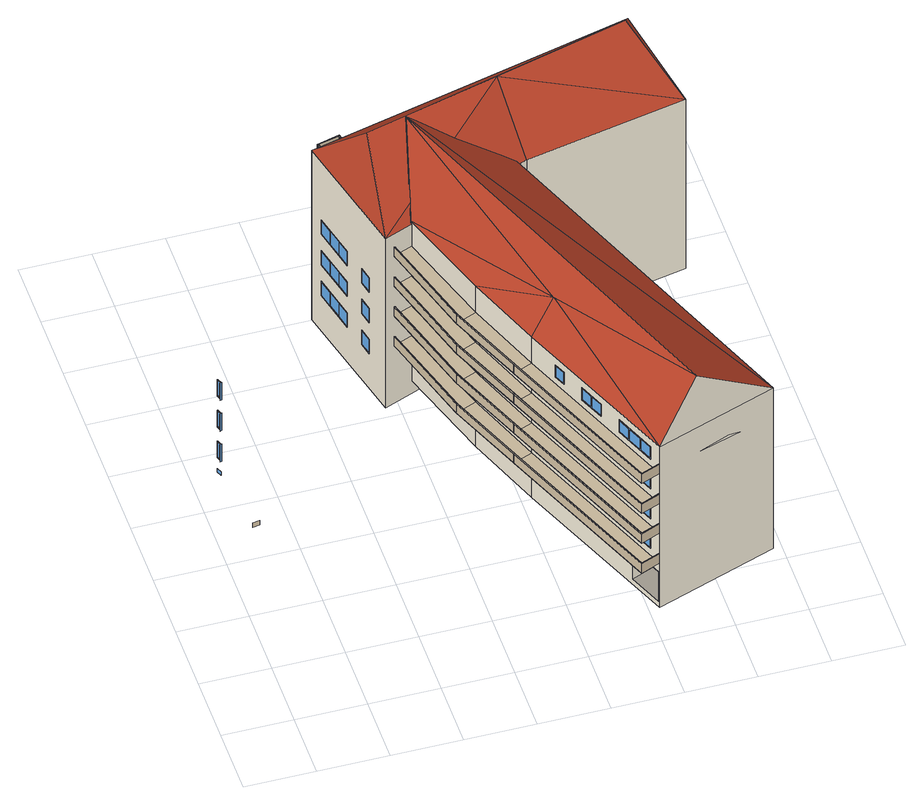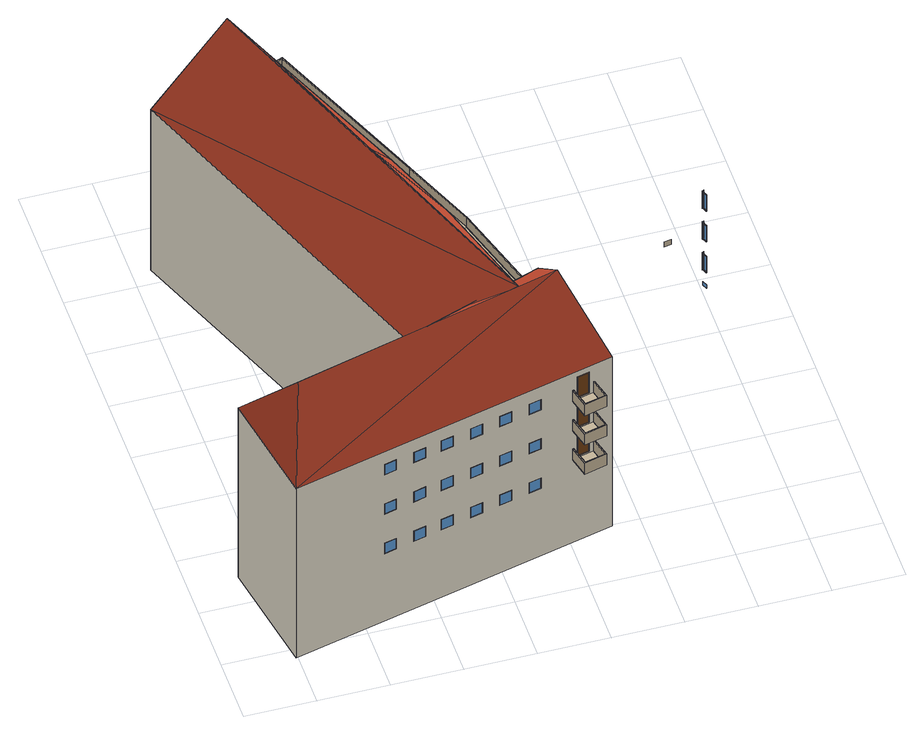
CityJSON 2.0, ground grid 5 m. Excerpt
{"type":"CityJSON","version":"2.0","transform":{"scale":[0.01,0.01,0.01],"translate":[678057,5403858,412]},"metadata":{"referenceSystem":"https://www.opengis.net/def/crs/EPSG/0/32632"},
"CityObjects":{
"building1":{"type":"Building","attributes":{"name":"building","dataAvailable":"Sufficient","opendrive_identifier_modelDate":"13-06-17","opendrive_identifier_modelName":"892_SAVe_Ingolstadt","opendrive_identifier_modelVendor":"3D Mapping Solutions","opendrive_identifier_roadObjectName":"building","opendrive_identifier_sourceFileName":"2019-11-29_SAVe_Ingolstadt_Prio5","opendrive_roadObject_dynamic":"false","opendrive_roadObject_orientation":"none","opendrive_roadObject_type":"BUILDING","opendrive_road_length":"211.9635830812","opendrive_road_rule":"RIGHTHANDTRAFFIC","measuredHeight":15.26},"geometry":[{"type":"MultiSurface","lod":"3","boundaries":[[[0,1,2,3]],[[4,5,6,7]],[[8,9,10,11]],[[12,13,14,15]],[[16,17,18,19]],[[20,21,22,23]],[[15,14,24,25]],[[19,18,26,27]],[[23,22,28,29]],[[30,31,32,33]],[[34,35,36,37]],[[38,39,40,41]],[[42,12,15,25]],[[43,16,19,27]],[[44,20,23,29]],[[45,46,47,48],[12,15,25,42]],[[49,50,51,52],[16,19,27,43]],[[53,54,55,56],[20,23,29,44]],[[57,46,45,58]],[[59,48,47,60]],[[61,50,49,62]],[[63,52,51,64]],[[65,54,53,66]],[[67,56,55,68]],[[69,70,71,72]],[[60,47,46,57]],[[64,51,50,61]],[[68,55,54,65]],[[73,74,75,76]],[[77,78,32,79]],[[80,81,82,83]],[[84,85,40,86]],[[87,88,36,89]],[[90,91,92,93]]],"semantics":{"surfaces":[{"type":"Window","@cityeditor:layer":"Unclassified.LoD3"},{"type":"WallSurface"}],"values":[0,0,0,0,0,0,0,0,0,0,0,0,0,0,0,0,0,0,0,0,0,0,0,0,0,0,0,0,1,1,1,1,1,1]}}]},
"building2":{"type":"Building","attributes":{"dataAvailable":"Sufficient","measuredHeight":17.63},"children":["building2-1"]},
"building2-1":{"type":"BuildingInstallation","attributes":{"@cityeditor:layer":"Unclassified.LoD3","relationToConstruction":"outside"},"parents":["building2"],"geometry":[{"type":"MultiSurface","lod":"3","boundaries":[[[94,95,96,97]]]}]},
"building3":{"type":"Building","attributes":{"dataAvailable":"NotSufficient","measuredHeight":19.36},"children":["building3-1","building3-2","building3-3","building3-4"],"geometry":[{"type":"MultiSurface","lod":"3","boundaries":[[[98,99,100]],[[99,98,101]],[[98,100,102]],[[101,98,103]],[[104,105,102]],[[105,104,106]],[[105,106,103]],[[102,105,98]],[[103,98,105]],[[107,100,99,108,109],[110,111,112,113],[114,115,116,117],[118,119,120,121,122,123,124,125],[126,127,128,129],[130,131,132,133],[134,135,136,137,138,139,140,141],[142,143,144,145,146,147,148,149],[150,151,152,153],[154,155,156,157],[158,159,160,161,162,163,164,165],[166,167,168,169],[170,171,172,173],[174,175,176,177]],[[102,100,104]],[[104,100,107,178]],[[178,179,106,104]],[[179,180,103,106]],[[174,177,181,182]],[[99,101,183,109,108]],[[176,175,184,185]],[[183,101,103,180]],[[113,112,111,110],[186,187,188,189]],[[187,186,189,188]],[[190,191,192,193]],[[194,195,196,197]],[[198,199,200,201]],[[119,118,125,124,123,122,121,120],[199,198,201,200],[195,194,197,196],[191,190,193,192]],[[115,114,117,116],[202,203,204,205],[206,207,208,209]],[[207,206,209,208]],[[205,204,203,202]],[[210,211,212,213]],[[214,215,216,217]],[[218,219,220,221]],[[141,140,139,138,137,136,135,134],[219,218,221,220],[215,214,217,216],[211,210,213,212]],[[222,223,224,225]],[[226,227,228,229]],[[230,231,232,233]],[[149,148,147,146,145,144,143,142],[231,230,233,232],[227,226,229,228],[223,222,225,224]],[[234,235,236,237]],[[238,239,240,241]],[[242,243,244,245]],[[165,164,163,162,161,160,159,158],[243,242,245,244],[239,238,241,240],[235,234,237,236]],[[131,130,133,132],[246,247,248,249],[250,251,252,253]],[[251,250,253,252]],[[249,248,247,246]],[[156,155,154,157],[254,255,256,257],[258,259,260,261]],[[259,258,261,260]],[[257,256,255,254]],[[170,173,172,171],[262,263,264,265],[266,267,268,269]],[[267,266,269,268]],[[265,264,263,262]],[[129,128,127,126],[270,271,272,273]],[[271,270,273,272]],[[150,153,152,151],[274,275,276,277]],[[275,274,277,276]],[[166,169,168,167],[278,279,280,281]],[[279,278,281,280]],[[180,179,178,107,109,183]],[[184,182,181,185]],[[177,176,185,181]],[[175,174,182,184]]],"semantics":{"surfaces":[{"type":"RoofSurface","klumMaterialClass":"Ceramic","klumMaterialIndex":"D105","materialUncertainty":0.3},{"type":"RoofSurface"},{"type":"WallSurface","klumMaterialClass":"Plaster","klumMaterialIndex":"I202","materialUncertainty":0.3},{"type":"WallSurface"},{"type":"Window","@cityeditor:layer":"Unclassified.LoD3","frameMaterialClass":"Plastic","paneMaterialClass":"Glass","frameMaterialUncertainty":0.3},{"type":"GroundSurface"},{"type":"WaterClosureSurface","materialUncertainty":1},{"type":"OuterCeilingSurface"},{"type":"OuterFloorSurface","materialUncertainty":1}],"values":[0,0,0,0,0,0,1,0,0,2,3,3,3,3,2,2,2,2,4,4,4,4,4,4,4,4,4,4,4,4,4,4,4,4,4,4,4,4,4,4,4,4,4,4,4,4,4,4,4,4,4,4,4,4,5,6,7,8]}}]},
"building3-1":{"type":"BuildingInstallation","attributes":{"@cityeditor:layer":"Unclassified.LoD3","klumMaterialClass":"Plaster","klumMaterialIndex":"I202","materialUncertainty":0.5,"relationToConstruction":"outside"},"parents":["building3"],"geometry":[{"type":"MultiSurface","lod":"3","boundaries":[[[282,283,284,285,286,287]],[[288,289,290,291]],[[292,293,294,295,290,289]],[[292,296,297,293]],[[298,286,285,284,283]],[[299,288,300,286,298]],[[293,297,301,294]],[[288,291,302,301,297,296]],[[284,303,304,285]],[[299,302,291,288]],[[289,288,296,292]],[[291,290,295,302]],[[295,302,301,294]],[[285,304,305,300,286]],[[303,284,283,306]],[[307,282,287,308]],[[307,308,292,289,305,304,303,306]],[[286,300,288,296,287]],[[306,283,282,307]],[[308,287,296,292]],[[300,305,289,288]]]}]},
"building3-2":{"type":"BuildingInstallation","attributes":{"@cityeditor:layer":"Unclassified.LoD3","klumMaterialClass":"Plaster","klumMaterialIndex":"I202","materialUncertainty":0.5,"relationToConstruction":"outside"},"parents":["building3"],"geometry":[{"type":"MultiSurface","lod":"3","boundaries":[[[309,310,311,312,313,314]],[[315,316,317,318]],[[319,320,321,322,317,316]],[[319,323,324,320]],[[325,313,312,311,310]],[[326,315,327,313,325]],[[320,324,328,321]],[[315,318,329,328,324,323]],[[311,330,331,312]],[[326,329,318,315]],[[316,315,323,319]],[[318,317,322,329]],[[322,329,328,321]],[[312,331,332,327,313]],[[330,311,310,333]],[[334,309,314,335]],[[334,335,319,316,332,331,330,333]],[[313,327,315,323,314]],[[333,310,309,334]],[[335,314,323,319]],[[327,332,316,315]]]}]},
"building3-3":{"type":"BuildingInstallation","attributes":{"@cityeditor:layer":"Unclassified.LoD3","klumMaterialClass":"Plaster","klumMaterialIndex":"I202","materialUncertainty":0.5,"relationToConstruction":"outside"},"parents":["building3"],"geometry":[{"type":"MultiSurface","lod":"3","boundaries":[[[336,337,338,339,340,341]],[[342,343,344,345]],[[346,347,348,349,344,343]],[[346,350,351,347]],[[352,340,339,338,337]],[[353,342,354,340,352]],[[347,351,355,348]],[[342,345,356,355,351,350]],[[338,357,358,339]],[[353,356,345,342]],[[343,342,350,346]],[[345,344,349,356]],[[349,356,355,348]],[[339,358,359,354,340]],[[357,338,337,360]],[[361,336,341,362]],[[361,362,346,343,359,358,357,360]],[[340,354,342,350,341]],[[360,337,336,361]],[[362,341,350,346]],[[354,359,343,342]]]}]},
"building3-4":{"type":"BuildingInstallation","attributes":{"@cityeditor:layer":"Unclassified.LoD3","klumMaterialClass":"Plaster","klumMaterialIndex":"I202","materialUncertainty":0.5,"relationToConstruction":"outside"},"parents":["building3"],"geometry":[{"type":"MultiSurface","lod":"3","boundaries":[[[363,364,365,366,367,368]],[[369,370,371,372]],[[373,374,375,376,371,370]],[[373,377,378,374]],[[379,367,366,365,364]],[[380,369,381,367,379]],[[374,378,382,375]],[[369,372,383,382,378,377]],[[365,384,385,366]],[[380,383,372,369]],[[370,369,377,373]],[[372,371,376,383]],[[376,383,382,375]],[[366,385,386,381,367]],[[384,365,364,387]],[[388,363,368,389]],[[388,389,373,370,386,385,384,387]],[[367,381,369,377,368]],[[387,364,363,388]],[[389,368,377,373]],[[381,386,370,369]]]}]},
"building4":{"type":"Building","attributes":{"dataAvailable":"NotSufficient","measuredHeight":20.84},"geometry":[{"type":"MultiSurface","lod":"3","boundaries":[[[390,391,392]],[[392,393,390]],[[393,392,394]]],"semantics":{"surfaces":[{"type":"WallSurface"}],"values":[0,0,0]}}]},
"building5":{"type":"Building","attributes":{"dataAvailable":"NotSufficient","measuredHeight":20.2},"children":["building5-1","building5-2","building5-3"],"geometry":[{"type":"MultiSurface","lod":"3","boundaries":[[[395,396,397]],[[396,398,397]],[[395,399,396]],[[400,401,402]],[[399,395,401]],[[400,398,396]],[[398,400,402]],[[400,396,399,401]],[[403,397,398,404]],[[405,395,397,403]],[[406,401,395,405]],[[407,402,401,406],[408,409,410,411],[412,413,414,415],[416,417,418,419],[420,421,422,423],[424,425,426,427],[428,429,430,431],[432,433,434,435],[436,437,438,439],[440,441,442,443],[444,445,446,447],[448,449,450,451],[452,453,454,455],[456,457,458,459],[460,461,462,463],[464,465,466,467],[468,469,470,471],[472,473,474,475],[476,477,478,479],[480,481,482,483],[484,485,486,487],[488,489,490,491]],[[404,398,402,407],[492,493,494,495],[496,497,498,499],[500,501,502,503],[504,505,506,507],[508,509,510,511],[512,513,514,515]],[[516,517,518,519]],[[509,508,511,510],[518,517,516,519],[520,521,522,523],[524,525,526,527]],[[527,526,525,524]],[[522,521,520,523]],[[528,529,530,531]],[[513,512,515,514],[529,528,531,530]],[[481,480,483,482],[532,533,534,535]],[[533,532,535,534]],[[477,476,479,478],[536,537,538,539]],[[537,536,539,538]],[[540,541,542,543]],[[505,504,507,506],[541,540,543,542]],[[473,472,475,474],[544,545,546,547]],[[545,544,547,546]],[[415,414,413,412],[548,549,550,551]],[[549,548,551,550]],[[552,553,554,555]],[[494,493,492,495],[554,553,552,555],[556,557,558,559],[560,561,562,563]],[[563,562,561,560]],[[558,557,556,559]],[[449,448,451,450],[564,565,566,567]],[[565,564,567,566]],[[426,425,424,427],[568,569,570,571]],[[569,568,571,570]],[[461,460,463,462],[572,573,574,575]],[[573,572,575,574]],[[576,577,578,579]],[[497,496,499,498],[577,576,579,578]],[[441,440,443,442],[580,581,582,583]],[[581,580,583,582]],[[421,420,423,422],[584,585,586,587]],[[585,584,587,586]],[[417,416,419,418],[588,589,590,591]],[[589,588,591,590]],[[487,486,485,484],[592,593,594,595]],[[593,592,595,594]],[[429,428,431,430],[596,597,598,599]],[[597,596,599,598]],[[411,410,409,408],[600,601,602,603]],[[601,600,603,602]],[[445,444,447,446],[604,605,606,607]],[[605,604,607,606]],[[453,452,455,454],[608,609,610,611]],[[609,608,611,610]],[[433,432,435,434],[612,613,614,615]],[[613,612,615,614]],[[437,436,439,438],[616,617,618,619]],[[617,616,619,618]],[[457,456,459,458],[620,621,622,623]],[[621,620,623,622]],[[490,489,488,491],[624,625,626,627]],[[625,624,627,626]],[[469,468,471,470],[628,629,630,631]],[[629,628,631,630]],[[632,633,634,635]],[[502,501,500,503],[634,633,632,635],[636,637,638,639],[640,641,642,643]],[[643,642,641,640]],[[638,637,636,639]],[[465,464,467,466],[644,645,646,647]],[[645,644,647,646]],[[403,404,407,406,405]]],"semantics":{"surfaces":[{"type":"RoofSurface","klumMaterialClass":"Ceramic","klumMaterialIndex":"D105","materialUncertainty":0.3},{"type":"RoofSurface"},{"type":"WallSurface"},{"type":"WallSurface","klumMaterialClass":"Plaster","klumMaterialIndex":"I202","materialUncertainty":0.3},{"type":"Window","@cityeditor:layer":"Unclassified.LoD3","frameMaterialClass":"Plastic","paneMaterialClass":"Glass","frameMaterialUncertainty":0.3},{"type":"Door","@cityeditor:layer":"Unclassified.LoD3"},{"type":"Window","@cityeditor:layer":"Unclassified.LoD3"},{"type":"GroundSurface"}],"values":[0,0,0,0,0,0,0,1,2,2,2,3,3,4,4,4,4,4,4,5,5,6,6,4,4,6,6,6,6,4,4,4,4,6,6,6,6,6,6,4,4,6,6,6,6,6,6,5,5,6,6,6,6,6,6,6,6,6,6,6,6,6,6,5,5,6,6,4,4,4,4,6,6,7]}}]},
"building5-1":{"type":"BuildingInstallation","attributes":{"@cityeditor:layer":"Unclassified.LoD3","materialUncertainty":1,"relationToConstruction":"outside"},"parents":["building5"],"geometry":[{"type":"MultiSurface","lod":"3","boundaries":[[[648,649,650,651]],[[652,653,654,655]],[[656,657,658,659]],[[659,648,651,654,653,660,661,656]],[[656,657,662,661]],[[663,660,653,652]],[[650,651,654,655]],[[663,652,655,650,649,658,657,662]],[[662,661,660,663]],[[659,658,649,648]],[[651,656,659,648]]]}]},
"building5-2":{"type":"BuildingInstallation","attributes":{"@cityeditor:layer":"Unclassified.LoD3","materialUncertainty":1,"relationToConstruction":"outside"},"parents":["building5"],"geometry":[{"type":"MultiSurface","lod":"3","boundaries":[[[664,665,666,667]],[[668,669,670,671]],[[672,673,674,675]],[[675,664,667,670,669,676,677,672]],[[672,673,678,677]],[[679,676,669,668]],[[666,667,670,671]],[[679,668,671,666,665,674,673,678]],[[678,677,676,679]],[[675,674,665,664]],[[667,672,675,664]]]}]},
"building5-3":{"type":"BuildingInstallation","attributes":{"@cityeditor:layer":"Unclassified.LoD3","materialUncertainty":1,"relationToConstruction":"outside"},"parents":["building5"],"geometry":[{"type":"MultiSurface","lod":"3","boundaries":[[[680,681,682,683]],[[684,685,686,687]],[[688,689,690,691]],[[691,680,683,686,685,692,693,688]],[[688,689,694,693]],[[695,692,685,684]],[[682,683,686,687]],[[695,684,687,682,681,690,689,694]],[[694,693,692,695]],[[691,690,681,680]],[[683,688,691,680]]]}]}
},
"vertices":[
[84,1919,1049],[82,1918,1049],[82,1918,899],[84,1919,899],[84,1919,768],[82,1918,768],[82,1918,618],[84,1919,618],[84,1919,1330],[82,1918,1330],[82,1918,1180],[84,1919,1180],[77,1952,905],[72,1950,905],[82,1923,905],[87,1925,905],[77,1952,624],[72,1950,624],[82,1923,624],[87,1925,624],[77,1952,1186],[72,1950,1186],[82,1923,1186],[87,1925,1186],[82,1923,1042],[87,1925,1042],[82,1923,761],[87,1925,761],[82,1923,1323],[87,1925,1323],[83,1914,1054],[92,1918,1054],[92,1918,894],[83,1914,894],[83,1914,773],[92,1918,773],[92,1918,613],[83,1914,613],[83,1914,1335],[92,1918,1335],[92,1918,1175],[83,1914,1175],[77,1952,1042],[77,1952,761],[77,1952,1323],[75,1957,1049],[89,1920,1049],[89,1920,899],[75,1957,899],[75,1957,768],[89,1920,768],[89,1920,618],[75,1957,618],[75,1957,1330],[89,1920,1330],[89,1920,1180],[75,1957,1180],[91,1921,1049],[77,1958,1049],[77,1958,899],[91,1921,899],[91,1921,768],[77,1958,768],[77,1958,618],[91,1921,618],[91,1921,1330],[77,1958,1330],[77,1958,1180],[91,1921,1180],[75,1963,511],[90,1923,511],[90,1923,479],[75,1963,479],[91,1921,944],[92,1918,944],[92,1918,940],[91,1921,940],[91,1921,898],[92,1918,898],[91,1921,894],[92,1918,1225],[92,1918,1221],[91,1921,1221],[91,1921,1225],[91,1921,1179],[92,1918,1179],[91,1921,1175],[91,1921,617],[92,1918,617],[91,1921,613],[91,1921,663],[92,1918,663],[92,1918,659],[91,1921,659],
[162,1454,428],[162,1454,471],[212,1463,471],[212,1463,428],
[2214,1476,1917],[2041,1398,1681],[2538,180,1681],[1830,1955,1681],[2821,282,2152],[1607,2671,1661],[3403,489,1681],[1725,3165,2116],[2428,2998,1661],[2538,180,216],[2041,1398,280],[2041,1398,216],[2166,1091,793],[2166,1091,682],[2133,1174,682],[2133,1174,793],[2311,736,793],[2311,736,682],[2235,923,682],[2235,923,793],[2380,568,682],[2380,568,690],[2380,568,785],[2380,568,793],[2503,266,793],[2503,266,785],[2503,266,690],[2503,266,682],[2166,1091,1065],[2166,1091,954],[2133,1174,954],[2133,1174,1065],[2311,736,1065],[2311,736,954],[2235,923,954],[2235,923,1065],[2380,568,1057],[2380,568,1065],[2503,266,1065],[2503,266,1057],[2503,266,962],[2503,266,954],[2380,568,954],[2380,568,962],[2380,568,1330],[2380,568,1338],[2503,266,1338],[2503,266,1330],[2503,266,1235],[2503,266,1227],[2380,568,1227],[2380,568,1235],[2133,1174,1338],[2166,1091,1338],[2166,1091,1227],[2133,1174,1227],[2235,923,1338],[2311,736,1338],[2311,736,1227],[2235,923,1227],[2380,568,1602],[2380,568,1610],[2503,266,1610],[2503,266,1602],[2503,266,1507],[2503,266,1499],[2380,568,1499],[2380,568,1507],[2133,1174,1610],[2166,1091,1610],[2166,1091,1499],[2133,1174,1499],[2311,736,1499],[2235,923,1499],[2235,923,1610],[2311,736,1610],[2534,190,265],[2432,439,265],[2432,439,534],[2534,190,534],[3403,489,216],[2428,2998,216],[1607,2671,216],[2755,280,534],[2755,280,265],[1830,1955,216],[2654,530,265],[2654,530,534],[2164,1099,785],[2164,1099,690],[2136,1167,690],[2136,1167,785],[2466,357,785],[2466,357,690],[2500,274,690],[2500,274,785],[2422,464,785],[2422,464,690],[2460,371,690],[2460,371,785],[2383,561,785],[2383,561,690],[2416,478,690],[2416,478,785],[2308,744,690],[2276,823,690],[2276,823,785],[2308,744,785],[2238,916,785],[2270,837,785],[2270,837,690],[2238,916,690],[2466,357,1057],[2466,357,962],[2500,274,962],[2500,274,1057],[2422,464,1057],[2422,464,962],[2460,371,962],[2460,371,1057],[2383,561,1057],[2383,561,962],[2416,478,962],[2416,478,1057],[2466,357,1330],[2466,357,1235],[2500,274,1235],[2500,274,1330],[2422,464,1330],[2422,464,1235],[2460,371,1235],[2460,371,1330],[2383,561,1330],[2383,561,1235],[2416,478,1235],[2416,478,1330],[2466,357,1602],[2466,357,1507],[2500,274,1507],[2500,274,1602],[2422,464,1602],[2422,464,1507],[2460,371,1507],[2460,371,1602],[2383,561,1602],[2383,561,1507],[2416,478,1507],[2416,478,1602],[2308,744,962],[2276,823,962],[2276,823,1057],[2308,744,1057],[2238,916,1057],[2270,837,1057],[2270,837,962],[2238,916,962],[2308,744,1235],[2276,823,1235],[2276,823,1330],[2308,744,1330],[2238,916,1330],[2270,837,1330],[2270,837,1235],[2238,916,1235],[2308,744,1507],[2276,823,1507],[2276,823,1602],[2308,744,1602],[2238,916,1602],[2270,837,1602],[2270,837,1507],[2238,916,1507],[2164,1099,1057],[2164,1099,962],[2136,1167,962],[2136,1167,1057],[2164,1099,1330],[2164,1099,1235],[2136,1167,1235],[2136,1167,1330],[2164,1099,1602],[2164,1099,1507],[2136,1167,1507],[2136,1167,1602],
[1463,2639,1440],[1607,2671,1440],[1608,2663,1440],[1473,2633,1440],[1685,1896,1440],[1678,1893,1440],[1910,1345,1440],[1910,1345,1522],[2403,134,1522],[2403,134,1440],[1902,1342,1522],[2399,124,1522],[2538,180,1522],[2535,188,1522],[1902,1342,1440],[2399,124,1440],[1830,1955,1440],[2041,1398,1440],[1685,1895,1440],[2538,180,1440],[2535,188,1440],[1608,2663,1522],[1473,2633,1522],[1685,1895,1522],[1607,2671,1522],[1463,2639,1522],[1678,1893,1522],
[1463,2639,1167],[1607,2671,1167],[1608,2663,1167],[1473,2633,1167],[1685,1896,1167],[1678,1893,1167],[1910,1345,1167],[1910,1345,1249],[2403,134,1249],[2403,134,1167],[1902,1342,1249],[2399,124,1249],[2538,180,1249],[2535,188,1249],[1902,1342,1167],[2399,124,1167],[1830,1955,1167],[2041,1398,1167],[1685,1895,1167],[2538,180,1167],[2535,188,1167],[1608,2663,1249],[1473,2633,1249],[1685,1895,1249],[1607,2671,1249],[1463,2639,1249],[1678,1893,1249],
[1463,2639,622],[1607,2671,622],[1608,2663,622],[1473,2633,622],[1685,1896,622],[1678,1893,622],[1910,1345,622],[1910,1345,705],[2403,134,705],[2403,134,622],[1902,1342,705],[2399,124,705],[2538,180,705],[2535,188,705],[1902,1342,622],[2399,124,622],[1830,1955,622],[2041,1398,622],[1685,1895,622],[2538,180,622],[2535,188,622],[1608,2663,705],[1473,2633,705],[1685,1895,705],[1607,2671,705],[1463,2639,705],[1678,1893,705],
[1463,2639,895],[1607,2671,895],[1608,2663,895],[1473,2633,895],[1685,1896,895],[1678,1893,895],[1910,1345,895],[1910,1345,977],[2403,134,977],[2403,134,895],[1902,1342,977],[2399,124,977],[2538,180,977],[2535,188,977],[1902,1342,895],[2399,124,895],[1830,1955,895],[2041,1398,895],[1685,1895,895],[2538,180,895],[2535,188,895],[1608,2663,977],[1473,2633,977],[1685,1895,977],[1607,2671,977],[1463,2639,977],[1678,1893,977],
[3302,454,1428],[2848,286,1457],[3304,457,1472],[3313,459,1428],[3324,464,1441],
[3652,3249,1636],[2400,3350,2113],[2501,3017,1636],[1409,2583,1636],[3351,3599,2113],[1436,3097,2113],[3511,4077,1636],[1189,3508,1636],[2501,3017,93],[1409,2583,93],[3652,3249,93],[3511,4077,93],[1189,3508,93],[2445,3816,707],[2445,3816,803],[2358,3794,803],[2358,3794,707],[2445,3816,1066],[2445,3816,1162],[2358,3794,1162],[2358,3794,1066],[2142,3742,1162],[2142,3742,1066],[2230,3763,1066],[2230,3763,1162],[2558,3843,1162],[2558,3843,1066],[2646,3865,1066],[2646,3865,1162],[2861,3917,1162],[2774,3896,1162],[2774,3896,1066],[2861,3917,1066],[2142,3742,803],[2142,3742,707],[2230,3763,707],[2230,3763,803],[2558,3843,803],[2558,3843,707],[2646,3865,707],[2646,3865,803],[2774,3896,803],[2774,3896,707],[2861,3917,707],[2861,3917,803],[2142,3742,1521],[2142,3742,1425],[2230,3763,1425],[2230,3763,1521],[2358,3794,1521],[2358,3794,1425],[2445,3816,1425],[2445,3816,1521],[2558,3843,1521],[2558,3843,1425],[2646,3865,1425],[2646,3865,1521],[2774,3896,1521],[2774,3896,1425],[2861,3917,1425],[2861,3917,1521],[1927,3689,1521],[1927,3689,1425],[2014,3710,1425],[2014,3710,1521],[1927,3689,1162],[1927,3689,1066],[2014,3710,1066],[2014,3710,1162],[1927,3689,803],[1927,3689,707],[2014,3710,707],[2014,3710,803],[1712,3636,1521],[1712,3636,1425],[1799,3658,1425],[1799,3658,1521],[1712,3636,1162],[1712,3636,1066],[1799,3658,1066],[1799,3658,1162],[1712,3636,803],[1712,3636,707],[1799,3658,707],[1799,3658,803],[1446,3571,861],[1446,3571,1052],[1359,3550,1052],[1359,3550,861],[1359,3550,1319],[1359,3550,1127],[1446,3571,1127],[1446,3571,1319],[1359,3550,1395],[1446,3571,1395],[1446,3571,1586],[1359,3550,1586],[1295,3060,1105],[1295,3060,973],[1217,3391,973],[1217,3391,1105],[1361,2785,1105],[1361,2785,973],[1338,2883,973],[1338,2883,1105],[1295,3060,825],[1295,3060,693],[1217,3391,693],[1217,3391,825],[1361,2785,825],[1361,2785,693],[1338,2883,693],[1338,2883,825],[1295,3060,412],[1217,3391,412],[1217,3391,544],[1295,3060,544],[1361,2785,544],[1361,2785,412],[1338,2883,412],[1338,2883,544],[1218,3383,420],[1243,3280,420],[1243,3280,536],[1218,3383,536],[1270,3165,420],[1270,3165,536],[1294,3068,536],[1294,3068,420],[1245,3272,536],[1269,3173,536],[1269,3173,420],[1245,3272,420],[1340,2875,536],[1340,2875,420],[1359,2793,420],[1359,2793,536],[1366,3551,1044],[1366,3551,869],[1438,3569,869],[1438,3569,1044],[1717,3637,798],[1717,3637,712],[1794,3656,712],[1794,3656,798],[1340,2875,817],[1340,2875,701],[1359,2793,701],[1359,2793,817],[1717,3637,1157],[1717,3637,1071],[1794,3656,1071],[1794,3656,1157],[2362,3795,1157],[2362,3795,1071],[2440,3814,1071],[2440,3814,1157],[1218,3383,981],[1243,3280,981],[1243,3280,1097],[1218,3383,1097],[1270,3165,981],[1270,3165,1097],[1294,3068,1097],[1294,3068,981],[1245,3272,1097],[1269,3173,1097],[1269,3173,981],[1245,3272,981],[2563,3845,1516],[2563,3845,1430],[2641,3864,1430],[2641,3864,1516],[2778,3897,1157],[2778,3897,1071],[2856,3916,1071],[2856,3916,1157],[1932,3690,1157],[1932,3690,1071],[2010,3709,1071],[2010,3709,1157],[1340,2875,1097],[1340,2875,981],[1359,2793,981],[1359,2793,1097],[2147,3743,1516],[2147,3743,1430],[2225,3762,1430],[2225,3762,1516],[2563,3845,1157],[2563,3845,1071],[2641,3864,1071],[2641,3864,1157],[2147,3743,1157],[2147,3743,1071],[2225,3762,1071],[2225,3762,1157],[1366,3551,1311],[1366,3551,1135],[1438,3569,1135],[1438,3569,1311],[2147,3743,798],[2147,3743,712],[2225,3762,712],[2225,3762,798],[2362,3795,798],[2362,3795,712],[2440,3814,712],[2440,3814,798],[2362,3795,1516],[2362,3795,1430],[2440,3814,1430],[2440,3814,1516],[2778,3897,1516],[2778,3897,1430],[2856,3916,1430],[2856,3916,1516],[2563,3845,798],[2563,3845,712],[2641,3864,712],[2641,3864,798],[2778,3897,798],[2778,3897,712],[2856,3916,712],[2856,3916,798],[1932,3690,1516],[1932,3690,1430],[2010,3709,1430],[2010,3709,1516],[1366,3551,1578],[1366,3551,1403],[1438,3569,1403],[1438,3569,1578],[1717,3637,1516],[1717,3637,1430],[1794,3656,1430],[1794,3656,1516],[1218,3383,701],[1243,3280,701],[1243,3280,817],[1218,3383,817],[1270,3165,701],[1270,3165,817],[1294,3068,817],[1294,3068,701],[1245,3272,817],[1269,3173,817],[1269,3173,701],[1245,3272,701],[1932,3690,798],[1932,3690,712],[2010,3709,712],[2010,3709,798],
[1293,3690,853],[1293,3690,953],[1329,3542,953],[1329,3542,853],[1283,3696,953],[1283,3696,853],[1321,3541,853],[1321,3541,953],[1476,3578,853],[1476,3578,953],[1439,3726,953],[1439,3726,853],[1445,3736,853],[1483,3580,853],[1483,3580,953],[1445,3736,953],
[1293,3690,1387],[1293,3690,1487],[1329,3542,1487],[1329,3542,1387],[1283,3696,1487],[1283,3696,1387],[1321,3541,1387],[1321,3541,1487],[1476,3578,1387],[1476,3578,1487],[1439,3726,1487],[1439,3726,1387],[1445,3736,1387],[1483,3580,1387],[1483,3580,1487],[1445,3736,1487],
[1293,3690,1119],[1293,3690,1219],[1329,3542,1219],[1329,3542,1119],[1283,3696,1219],[1283,3696,1119],[1321,3541,1119],[1321,3541,1219],[1476,3578,1119],[1476,3578,1219],[1439,3726,1219],[1439,3726,1119],[1445,3736,1119],[1483,3580,1119],[1483,3580,1219],[1445,3736,1219]
]}
